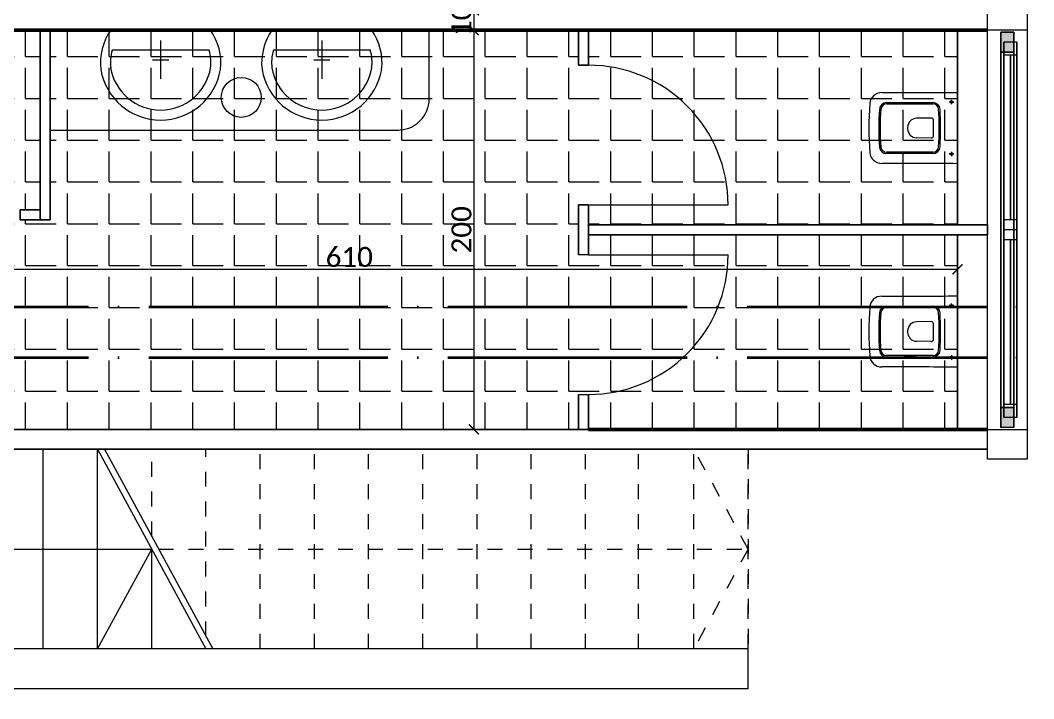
# Model space of a CAD drawing. Header units: centimetres. Extents: x -26724 to 60145, y -23645 to 6771.
# Drawn here: x 2344 to 2852, y 4435 to 4775 of the extents above; entities that cross this region are included whole.
import ezdxf

# ---------------------------------------------------------------- set-up
doc = ezdxf.new("R2010")
doc.units = ezdxf.units.CM
for name, pattern in [('ACAD_ISO04W100', [30, 24, -3, 0, -3]), ('AUSGEZOGEN', [0]), ('DALEKOVOD_VN', [5, 2.5, -2.5])]:
    doc.linetypes.add(name, pattern=pattern)
doc.layers.add('3.IZGLED 2', color=7, linetype='Continuous', lineweight=9, true_color=0x4a4a4a)
doc.layers.add('IZGLED 2', color=253, linetype='Continuous', lineweight=9, true_color=0x828282)
doc.layers.add('4.KOTE', color=88, linetype='Continuous', lineweight=15)
doc.styles.get("Standard").update_dxf_attribs({"font": 'calibri.ttf'})
doc.dimstyles.new('ja 1 50', dxfattribs={"dimtxt": 10, "dimasz": 5, "dimexe": 5, "dimexo": 5, "dimgap": 1, "dimtad": 1, "dimdec": 0, "dimtxsty": 'Standard', "dimblk": 'ARCHTICK', "dimcen": 2.5, "dimclrd": 256, "dimclrt": 7, "dimadec": 0, "dimazin": 0, "dimtfac": 1, "dimtdec": 0, "dimtix": 1, "dimtmove": 1, "dimatfit": 3, "dimldrblk": 'ARCHTICK', "dimfxl": 10, "dimfxlon": 1, "dimlwd": 0, "dimlwe": 9, "dimarcsym": 0})

# ---------------------------------------------------------------- blocks, each defined once
blk = doc.blocks.new('_ArchTick')
at = {"color": 0, "linetype": 'ByBlock', "const_width": 0.15}
blk.add_lwpolyline([(-0.5, -0.5), (0.5, 0.5)], dxfattribs=at)
blk = doc.blocks.new('*D2347')
at = {"layer": '4.KOTE', "lineweight": 0, "transparency": 16777216}
blk.add_line((2204.27, 4650.19), (2814.27, 4650.19), dxfattribs=at)
at = {"layer": '4.KOTE', "color": 0, "lineweight": 9, "transparency": 16777216}
for p, q in [((2204.27, 4645.5), (2204.27, 4645.19)), ((2814.27, 4645.67), (2814.27, 4645.19))]:
    blk.add_line(p, q, dxfattribs=at)
at = {"layer": 'Defpoints', "color": 0, "transparency": 16777216}
for p in [(2814.27, 4683.7, 1216.69), (2204.27, 4669.96, 1216.69), (2814.27, 4650.19)]:
    blk.add_point(p, dxfattribs=at)
at = {"layer": '4.KOTE', "lineweight": 0, "transparency": 16777216, "xscale": 5, "yscale": 5, "zscale": 5, "rotation": 180}
blk.add_blockref('_ArchTick', (2204.27, 4650.19), dxfattribs=at)
at = {"layer": '4.KOTE', "lineweight": 0, "transparency": 16777216, "xscale": 5, "yscale": 5, "zscale": 5}
blk.add_blockref('_ArchTick', (2814.27, 4650.19), dxfattribs=at)
at = {"layer": '4.KOTE', "color": 7, "transparency": 16777216, "insert": (2509.27, 4656.32), "char_height": 10, "attachment_point": 5}
blk.add_mtext('610', dxfattribs=at)
blk = doc.blocks.new('*D2348')
at = {"layer": '4.KOTE', "lineweight": 0, "transparency": 16777216}
blk.add_line((2571.68, 4769.96), (2571.68, 4569.96), dxfattribs=at)
at = {"layer": '4.KOTE', "color": 0, "lineweight": 9, "transparency": 16777216}
for p, q in [((2576.52, 4769.96), (2576.68, 4769.96)), ((2576.41, 4569.96), (2576.68, 4569.96))]:
    blk.add_line(p, q, dxfattribs=at)
at = {"layer": 'Defpoints', "color": 0, "transparency": 16777216}
for p in [(2563.48, 4769.96, 1216.69), (2554.54, 4569.96, 1216.69), (2571.68, 4569.96)]:
    blk.add_point(p, dxfattribs=at)
at = {"layer": '4.KOTE', "lineweight": 0, "transparency": 16777216, "xscale": 5, "yscale": 5, "zscale": 5}
for p, rotation in [((2571.68, 4769.96), 90), ((2571.68, 4569.96), 270)]:
    blk.add_blockref('_ArchTick', p, dxfattribs=dict(at, rotation=rotation))
at = {"layer": '4.KOTE', "color": 7, "transparency": 16777216, "insert": (2565.56, 4669.96), "char_height": 10, "attachment_point": 5, "rotation": 90}
blk.add_mtext('200', dxfattribs=at)
blk = doc.blocks.new('*D2353')
at = {"layer": '4.KOTE', "lineweight": 0, "transparency": 16777216}
for p, q in [((2571.68, 4779.96), (2571.68, 4784.96)), ((2571.68, 4779.96), (2571.68, 4769.96)), ((2571.68, 4769.96), (2571.68, 4764.96))]:
    blk.add_line(p, q, dxfattribs=at)
at = {"layer": '4.KOTE', "color": 0, "lineweight": 9, "transparency": 16777216}
for p, q in [((2566.98, 4779.96), (2566.68, 4779.96)), ((2566.99, 4769.96), (2566.68, 4769.96))]:
    blk.add_line(p, q, dxfattribs=at)
at = {"layer": 'Defpoints', "color": 0, "transparency": 16777216}
for p in [(2590.94, 4779.96, 1216.69), (2571.68, 4769.96), (2592.08, 4769.96, 1216.69)]:
    blk.add_point(p, dxfattribs=at)
at = {"layer": '4.KOTE', "lineweight": 0, "transparency": 16777216, "xscale": 5, "yscale": 5, "zscale": 5}
for p, rotation in [((2571.68, 4779.96), 270), ((2571.68, 4769.96), 90)]:
    blk.add_blockref('_ArchTick', p, dxfattribs=dict(at, rotation=rotation))
at = {"layer": '4.KOTE', "color": 7, "transparency": 16777216, "insert": (2565.56, 4774.96), "char_height": 10, "attachment_point": 5, "rotation": 90}
blk.add_mtext('10', dxfattribs=at)

msp = doc.modelspace()

# ---------------------------------------------------------------- hatches: boundary and pattern name
at = {"layer": '3.IZGLED 2'}
h = msp.add_hatch(dxfattribs=at)
h.set_pattern_fill('ANGLE', color=256, scale=3)
h.set_pattern_definition([(0, (0, 0), (0, 20.955), [15.24, -5.715]), (90, (0, 0), (-20.955, 1e-15), [15.24, -5.715])])
h.paths.add_polyline_path([(2814.27, 4769.96), (2629.27, 4769.96), (2629.27, 4752.46), (2624.27, 4752.46), (2624.27, 4769.96), (2359.27, 4769.96), (2359.27, 4674.96), (2344.27, 4674.96), (2344.27, 4679.95), (2354.27, 4679.96), (2354.27, 4769.96), (2204.27, 4769.96), (2204.27, 4679.96), (2274.22, 4679.96), (2274.22, 4674.96), (2204.27, 4674.96), (2204.27, 4669.96), (2194.27, 4669.96), (2194.27, 5339.96), (2009.27, 5339.96), (2009.27, 4309.96), (2274.27, 4309.96), (2274.27, 4559.96), (2194.27, 4559.96), (2194.27, 4579.96), (2204.27, 4579.96), (2204.27, 4569.96), (2624.27, 4569.96), (2624.27, 4587.46), (2629.27, 4587.46), (2629.27, 4569.96), (2814.27, 4569.96), (2814.27, 4667.46), (2629.27, 4667.46), (2629.26, 4657.46), (2624.27, 4657.46), (2624.27, 4682.46), (2629.27, 4682.46), (2629.27, 4672.46), (2814.27, 4672.46)])
at = {"layer": '3.IZGLED 2', "transparency": 33554687}
for points in [[(2836.02, 4758.96), (2836.02, 4768.96), (2842.52, 4768.96), (2842.52, 4758.96)], [(2836.02, 4570.96), (2836.02, 4580.96), (2842.52, 4580.96), (2842.52, 4570.96)]]:
    msp.add_hatch(color=256, dxfattribs=at).paths.add_polyline_path(points)

# ---------------------------------------------------------------- linework, layer by layer
for p, q in [((2204.27, 4769.96, 1216.69), (2829.27, 4769.96, 1216.69)), ((2829.27, 4769.96, 1216.69), (2204.27, 4769.96, 1216.69)), ((2829.27, 4769.96, 1216.69), (2204.27, 4769.96, 1216.69)), ((2204.27, 4769.96, 1216.69), (2829.27, 4769.96, 1216.69)), ((2354.27, 4769.96, 1216.69), (2354.27, 4674.96, 1216.69)), ((2354.27, 4674.96, 1216.69), (2354.27, 4769.96, 1216.69)), ((2354.27, 4674.96, 1216.69), (2354.27, 4769.96, 1216.69)), ((2354.27, 4769.96, 1216.69), (2354.27, 4674.96, 1216.69)), ((2359.27, 4674.96, 1216.69), (2359.27, 4769.96, 1216.69)), ((2359.27, 4769.96, 1216.69), (2359.27, 4674.96, 1216.69)), ((2359.27, 4769.96, 1216.69), (2359.27, 4674.96, 1216.69)), ((2359.27, 4674.96, 1216.69), (2359.27, 4769.96, 1216.69)), ((2829.27, 4569.96, 1216.69), (2829.27, 4769.96, 1216.69)), ((2829.27, 4569.96, 1216.69), (2829.27, 4769.96, 1216.69)), ((2829.27, 4769.96, 1216.69), (2829.27, 4769.96, 1216.69)), ((2829.27, 4569.96, 1216.69), (2829.27, 4769.96, 1216.69)), ((2829.27, 4769.96, 1216.69), (2829.27, 4769.96, 1216.69)), ((2829.27, 4569.96, 1216.69), (2829.27, 4769.96, 1216.69)), ((2829.27, 4769.96, 1216.69), (2829.27, 4769.96, 1216.69)), ((2829.27, 4769.96, 1216.69), (2829.27, 4769.96, 1216.69)), ((2836.02, 4768.96, 1216.69), (2836.02, 4758.96, 1216.69)), ((2842.52, 4768.96, 1216.69), (2836.02, 4768.96, 1216.69)), ((2842.52, 4768.96, 1216.69), (2836.02, 4768.96, 1216.69)), ((2836.02, 4768.96, 1216.69), (2836.02, 4768.96, 1216.69)), ((2842.52, 4768.96, 1216.69), (2836.02, 4768.96, 1216.69)), ((2842.52, 4768.96, 1216.69), (2836.02, 4768.96, 1216.69)), ((2836.02, 4758.96, 1216.69), (2836.02, 4768.96, 1216.69)), ((2836.02, 4758.96, 1216.69), (2836.02, 4768.96, 1216.69)), ((2836.02, 4768.96, 1216.69), (2836.02, 4768.96, 1216.69)), ((2836.02, 4768.96, 1216.69), (2836.02, 4758.96, 1216.69)), ((2836.02, 4768.96, 1216.69), (2842.52, 4768.96, 1216.69)), ((2836.02, 4758.96, 1216.69), (2836.02, 4768.96, 1216.69)), ((2842.52, 4758.96, 1216.69), (2842.52, 4768.96, 1216.69)), ((2842.52, 4768.96, 1216.69), (2842.52, 4768.96, 1216.69)), ((2842.52, 4768.96, 1216.69), (2842.52, 4758.96, 1216.69)), ((2842.52, 4758.96, 1216.69), (2842.52, 4768.96, 1216.69)), ((2842.52, 4768.96, 1216.69), (2842.52, 4768.96, 1216.69)), ((2842.52, 4768.96, 1216.69), (2842.52, 4758.96, 1216.69)), ((2842.52, 4768.96, 1216.69), (2842.52, 4758.96, 1216.69)), ((2849.27, 4769.96, 1216.69), (2849.27, 4569.96, 1216.69)), ((2849.27, 4769.96, 1216.69), (2849.27, 4569.96, 1216.69)), ((2849.27, 4769.96, 1216.69), (2849.27, 4769.96, 1216.69)), ((2837.52, 4763.96, 1216.69), (2837.52, 4757.46, 1216.69)), ((2844.02, 4763.96, 1216.69), (2837.52, 4763.96, 1216.69)), ((2844.02, 4763.96, 1216.69), (2837.52, 4763.96, 1216.69)), ((2837.52, 4763.96, 1216.69), (2837.52, 4763.96, 1216.69)), ((2844.02, 4763.96, 1216.69), (2837.52, 4763.96, 1216.69)), ((2844.02, 4763.96, 1216.69), (2837.52, 4763.96, 1216.69)), ((2837.52, 4757.46, 1216.69), (2837.52, 4763.96, 1216.69)), ((2837.52, 4757.46, 1216.69), (2837.52, 4763.96, 1216.69)), ((2837.52, 4763.96, 1216.69), (2837.52, 4763.96, 1216.69)), ((2837.52, 4763.96, 1216.69), (2837.52, 4757.46, 1216.69)), ((2842.52, 4763.96, 1216.69), (2842.52, 4670.01, 1216.69)), ((2844.02, 4757.46, 1216.69), (2844.02, 4763.96, 1216.69)), ((2844.02, 4763.96, 1216.69), (2844.02, 4763.96, 1216.69)), ((2844.02, 4763.96, 1216.69), (2844.02, 4757.46, 1216.69)), ((2844.02, 4757.46, 1216.69), (2844.02, 4763.96, 1216.69)), ((2844.02, 4763.96, 1216.69), (2844.02, 4763.96, 1216.69)), ((2844.02, 4763.96, 1216.69), (2844.02, 4757.46, 1216.69)), ((2836.02, 4758.96, 1216.69), (2836.02, 4580.96, 1216.69)), ((2842.52, 4758.96, 1216.69), (2836.02, 4758.96, 1216.69)), ((2842.52, 4758.96, 1216.69), (2836.02, 4758.96, 1216.69)), ((2836.02, 4758.96, 1216.69), (2836.02, 4758.96, 1216.69)), ((2842.52, 4758.96, 1216.69), (2836.02, 4758.96, 1216.69)), ((2842.52, 4758.96, 1216.69), (2836.02, 4758.96, 1216.69)), ((2836.02, 4580.96, 1216.69), (2836.02, 4758.96, 1216.69)), ((2836.02, 4580.96, 1216.69), (2836.02, 4758.96, 1216.69)), ((2836.02, 4758.96, 1216.69), (2836.02, 4758.96, 1216.69)), ((2836.02, 4758.96, 1216.69), (2836.02, 4580.96, 1216.69)), ((2836.02, 4758.96, 1216.69), (2836.02, 4580.96, 1216.69)), ((2842.52, 4758.96, 1216.69), (2836.02, 4758.96, 1216.69)), ((2842.52, 4758.96, 1216.69), (2836.02, 4758.96, 1216.69)), ((2836.02, 4758.96, 1216.69), (2836.02, 4758.96, 1216.69)), ((2842.52, 4758.96, 1216.69), (2836.02, 4758.96, 1216.69)), ((2842.52, 4758.96, 1216.69), (2836.02, 4758.96, 1216.69)), ((2836.02, 4580.96, 1216.69), (2836.02, 4758.96, 1216.69)), ((2836.02, 4580.96, 1216.69), (2836.02, 4758.96, 1216.69)), ((2836.02, 4758.96, 1216.69), (2836.02, 4758.96, 1216.69)), ((2836.02, 4758.96, 1216.69), (2836.02, 4580.96, 1216.69)), ((2842.52, 4758.96, 1216.69), (2836.02, 4758.96, 1216.69)), ((2842.52, 4758.96, 1216.69), (2836.02, 4758.96, 1216.69)), ((2842.52, 4758.96, 1216.69), (2836.02, 4758.96, 1216.69)), ((2836.02, 4758.96, 1216.69), (2836.02, 4758.96, 1216.69)), ((2842.52, 4758.96, 1216.69), (2836.02, 4758.96, 1216.69)), ((2836.02, 4758.96, 1216.69), (2836.02, 4758.96, 1216.69)), ((2836.02, 4758.96, 1216.69), (2842.52, 4758.96, 1216.69)), ((2836.02, 4580.96, 1216.69), (2836.02, 4758.96, 1216.69)), ((2836.02, 4758.96, 1216.69), (2836.02, 4758.96, 1216.69)), ((2842.52, 4758.96, 1216.69), (2836.02, 4758.96, 1216.69)), ((2837.52, 4757.46, 1216.69), (2837.52, 4675.01, 1216.69)), ((2844.02, 4757.46, 1216.69), (2837.52, 4757.46, 1216.69)), ((2844.02, 4757.46, 1216.69), (2837.52, 4757.46, 1216.69)), ((2837.52, 4757.46, 1216.69), (2837.52, 4757.46, 1216.69)), ((2844.02, 4757.46, 1216.69), (2837.52, 4757.46, 1216.69)), ((2844.02, 4757.46, 1216.69), (2837.52, 4757.46, 1216.69)), ((2837.52, 4675.01, 1216.69), (2837.52, 4757.46, 1216.69)), ((2837.52, 4675.01, 1216.69), (2837.52, 4757.46, 1216.69)), ((2837.52, 4757.46, 1216.69), (2837.52, 4757.46, 1216.69)), ((2837.52, 4757.46, 1216.69), (2837.52, 4675.01, 1216.69)), ((2837.52, 4757.46, 1216.69), (2837.52, 4675.01, 1216.69)), ((2844.02, 4757.46, 1216.69), (2837.52, 4757.46, 1216.69)), ((2844.02, 4757.46, 1216.69), (2837.52, 4757.46, 1216.69)), ((2837.52, 4757.46, 1216.69), (2837.52, 4757.46, 1216.69)), ((2844.02, 4757.46, 1216.69), (2837.52, 4757.46, 1216.69)), ((2844.02, 4757.46, 1216.69), (2837.52, 4757.46, 1216.69)), ((2837.52, 4675.01, 1216.69), (2837.52, 4757.46, 1216.69)), ((2837.52, 4675.01, 1216.69), (2837.52, 4757.46, 1216.69)), ((2837.52, 4757.46, 1216.69), (2837.52, 4757.46, 1216.69)), ((2837.52, 4757.46, 1216.69), (2837.52, 4675.01, 1216.69)), ((2844.02, 4757.46, 1216.69), (2837.52, 4757.46, 1216.69)), ((2844.02, 4757.46, 1216.69), (2837.52, 4757.46, 1216.69)), ((2844.02, 4757.46, 1216.69), (2837.52, 4757.46, 1216.69)), ((2837.52, 4757.46, 1216.69), (2837.52, 4757.46, 1216.69)), ((2844.02, 4757.46, 1216.69), (2837.52, 4757.46, 1216.69)), ((2837.52, 4757.46, 1216.69), (2837.52, 4757.46, 1216.69)), ((2840.77, 4757.46, 1216.69), (2840.77, 4675.01, 1216.69)), ((2840.77, 4757.46, 1216.69), (2840.77, 4675.01, 1216.69)), ((2842.52, 4580.96, 1216.69), (2842.52, 4758.96, 1216.69)), ((2842.52, 4758.96, 1216.69), (2842.52, 4758.96, 1216.69)), ((2842.52, 4758.96, 1216.69), (2842.52, 4580.96, 1216.69)), ((2842.52, 4580.96, 1216.69), (2842.52, 4758.96, 1216.69)), ((2842.52, 4758.96, 1216.69), (2842.52, 4758.96, 1216.69)), ((2842.52, 4758.96, 1216.69), (2842.52, 4580.96, 1216.69)), ((2842.52, 4580.96, 1216.69), (2842.52, 4758.96, 1216.69)), ((2842.52, 4758.96, 1216.69), (2842.52, 4758.96, 1216.69)), ((2842.52, 4758.96, 1216.69), (2842.52, 4580.96, 1216.69)), ((2842.52, 4580.96, 1216.69), (2842.52, 4758.96, 1216.69)), ((2842.52, 4758.96, 1216.69), (2842.52, 4758.96, 1216.69)), ((2842.52, 4758.96, 1216.69), (2842.52, 4580.96, 1216.69)), ((2842.52, 4758.96, 1216.69), (2842.52, 4758.96, 1216.69)), ((2842.52, 4758.96, 1216.69), (2842.52, 4758.96, 1216.69)), ((2842.52, 4758.96, 1216.69), (2842.52, 4580.96, 1216.69)), ((2844.02, 4675.01, 1216.69), (2844.02, 4757.46, 1216.69)), ((2844.02, 4757.46, 1216.69), (2844.02, 4757.46, 1216.69)), ((2844.02, 4757.46, 1216.69), (2844.02, 4675.01, 1216.69)), ((2844.02, 4675.01, 1216.69), (2844.02, 4757.46, 1216.69)), ((2844.02, 4757.46, 1216.69), (2844.02, 4757.46, 1216.69)), ((2844.02, 4757.46, 1216.69), (2844.02, 4675.01, 1216.69)), ((2844.02, 4675.01, 1216.69), (2844.02, 4757.46, 1216.69)), ((2844.02, 4757.46, 1216.69), (2844.02, 4757.46, 1216.69)), ((2844.02, 4757.46, 1216.69), (2844.02, 4675.01, 1216.69)), ((2844.02, 4675.01, 1216.69), (2844.02, 4757.46, 1216.69)), ((2844.02, 4757.46, 1216.69), (2844.02, 4757.46, 1216.69)), ((2844.02, 4757.46, 1216.69), (2844.02, 4675.01, 1216.69)), ((2844.02, 4757.46, 1216.69), (2844.02, 4757.46, 1216.69)), ((2844.02, 4757.46, 1216.69), (2844.02, 4757.46, 1216.69)), ((2814.27, 4703.09, 1216.69), (2814.27, 4738.84, 1216.69)), ((2812.37, 4733.96, 1216.69), (2810.17, 4733.96, 1216.69)), ((2811.27, 4732.86, 1216.69), (2811.27, 4735.06, 1216.69)), ((2801.23, 4725.96, 1216.69), (2793.69, 4725.83, 1216.69)), ((2789.27, 4721.33, 1216.69), (2789.27, 4720.59, 1216.69)), ((2801.23, 4715.96, 1216.69), (2793.69, 4716.1, 1216.69)), ((2812.37, 4707.96, 1216.69), (2810.17, 4707.96, 1216.69)), ((2811.27, 4709.06, 1216.69), (2811.27, 4706.86, 1216.69)), ((2344.27, 4679.96, 1216.69), (2344.27, 4674.96, 1216.69)), ((2354.27, 4679.96, 1216.69), (2344.27, 4679.96, 1216.69)), ((2344.27, 4679.96, 1216.69), (2344.27, 4674.96, 1216.69)), ((2344.27, 4674.96, 1216.69), (2344.27, 4679.96, 1216.69)), ((2344.27, 4679.96, 1216.69), (2354.27, 4679.96, 1216.69)), ((2344.27, 4674.96, 1216.69), (2344.27, 4679.96, 1216.69)), ((2354.27, 4679.96, 1216.69), (2344.27, 4679.96, 1216.69)), ((2344.27, 4679.96, 1216.69), (2354.27, 4679.96, 1216.69)), ((2354.27, 4674.96, 1216.69), (2354.27, 4679.96, 1216.69)), ((2354.27, 4679.96, 1216.69), (2354.27, 4674.96, 1216.69)), ((2354.27, 4679.96, 1216.69), (2354.27, 4679.96, 1216.69)), ((2354.27, 4674.96, 1216.69), (2354.27, 4679.96, 1216.69)), ((2354.27, 4679.96, 1216.69), (2354.27, 4679.96, 1216.69)), ((2354.27, 4679.96, 1216.69), (2354.27, 4674.96, 1216.69)), ((2344.27, 4674.96, 1216.69), (2354.27, 4674.96, 1216.69)), ((2354.27, 4674.96, 1216.69), (2344.27, 4674.96, 1216.69)), ((2344.27, 4674.96, 1216.69), (2354.27, 4674.96, 1216.69)), ((2354.27, 4674.96, 1216.69), (2344.27, 4674.96, 1216.69)), ((2354.27, 4674.96, 1216.69), (2354.27, 4674.96, 1216.69)), ((2354.27, 4674.96, 1216.69), (2354.27, 4674.96, 1216.69)), ((2354.27, 4674.96, 1216.69), (2359.27, 4674.96, 1216.69)), ((2359.27, 4674.96, 1216.69), (2354.27, 4674.96, 1216.69)), ((2354.27, 4674.96, 1216.69), (2354.27, 4674.96, 1216.69)), ((2359.27, 4674.96, 1216.69), (2354.27, 4674.96, 1216.69)), ((2354.27, 4674.96, 1216.69), (2354.27, 4674.96, 1216.69)), ((2354.27, 4674.96, 1216.69), (2359.27, 4674.96, 1216.69)), ((2359.27, 4674.96, 1216.69), (2359.27, 4674.96, 1216.69)), ((2359.27, 4674.96, 1216.69), (2359.27, 4674.96, 1216.69)), ((2829.27, 4667.46, 1216.69), (2829.27, 4672.46, 1216.69)), ((2829.27, 4672.46, 1216.69), (2829.27, 4667.46, 1216.69)), ((2829.27, 4672.46, 1216.69), (2829.27, 4672.46, 1216.69)), ((2829.27, 4672.46, 1216.69), (2829.27, 4667.46, 1216.69)), ((2829.27, 4667.46, 1216.69), (2829.27, 4672.46, 1216.69)), ((2829.27, 4672.46, 1216.69), (2829.27, 4672.46, 1216.69)), ((2844.02, 4675.01, 1216.69), (2837.52, 4675.01, 1216.69)), ((2844.02, 4675.01, 1216.69), (2837.52, 4675.01, 1216.69)), ((2844.02, 4675.01, 1216.69), (2837.52, 4675.01, 1216.69)), ((2837.52, 4675.01, 1216.69), (2837.52, 4675.01, 1216.69)), ((2844.02, 4675.01, 1216.69), (2837.52, 4675.01, 1216.69)), ((2837.52, 4675.01, 1216.69), (2837.52, 4675.01, 1216.69)), ((2844.02, 4675.01, 1216.69), (2837.52, 4675.01, 1216.69)), ((2844.02, 4675.01, 1216.69), (2837.52, 4675.01, 1216.69)), ((2844.02, 4675.01, 1216.69), (2837.52, 4675.01, 1216.69)), ((2837.52, 4675.01, 1216.69), (2837.52, 4675.01, 1216.69)), ((2844.02, 4675.01, 1216.69), (2837.52, 4675.01, 1216.69)), ((2837.52, 4675.01, 1216.69), (2837.52, 4675.01, 1216.69)), ((2837.52, 4675.01, 1216.69), (2837.52, 4670.01, 1216.69)), ((2844.02, 4675.01, 1216.69), (2837.52, 4675.01, 1216.69)), ((2844.02, 4675.01, 1216.69), (2837.52, 4675.01, 1216.69)), ((2837.52, 4675.01, 1216.69), (2837.52, 4675.01, 1216.69)), ((2844.02, 4675.01, 1216.69), (2837.52, 4675.01, 1216.69)), ((2844.02, 4675.01, 1216.69), (2837.52, 4675.01, 1216.69)), ((2837.52, 4670.01, 1216.69), (2837.52, 4675.01, 1216.69)), ((2837.52, 4670.01, 1216.69), (2837.52, 4675.01, 1216.69)), ((2837.52, 4675.01, 1216.69), (2837.52, 4675.01, 1216.69)), ((2837.52, 4675.01, 1216.69), (2837.52, 4670.01, 1216.69)), ((2844.02, 4675.01, 1216.69), (2844.02, 4675.01, 1216.69)), ((2844.02, 4675.01, 1216.69), (2844.02, 4675.01, 1216.69)), ((2844.02, 4675.01, 1216.69), (2844.02, 4675.01, 1216.69)), ((2844.02, 4675.01, 1216.69), (2844.02, 4675.01, 1216.69)), ((2844.02, 4670.01, 1216.69), (2844.02, 4675.01, 1216.69)), ((2844.02, 4675.01, 1216.69), (2844.02, 4675.01, 1216.69)), ((2844.02, 4675.01, 1216.69), (2844.02, 4670.01, 1216.69)), ((2844.02, 4670.01, 1216.69), (2844.02, 4675.01, 1216.69)), ((2844.02, 4675.01, 1216.69), (2844.02, 4675.01, 1216.69)), ((2844.02, 4675.01, 1216.69), (2844.02, 4670.01, 1216.69)), ((2829.27, 4667.46, 1216.69), (2829.27, 4667.46, 1216.69)), ((2829.27, 4667.46, 1216.69), (2829.27, 4667.46, 1216.69)), ((2844.02, 4670.01, 1216.69), (2837.52, 4670.01, 1216.69)), ((2844.02, 4670.01, 1216.69), (2837.52, 4670.01, 1216.69)), ((2844.02, 4670.01, 1216.69), (2837.52, 4670.01, 1216.69)), ((2837.52, 4670.01, 1216.69), (2837.52, 4670.01, 1216.69)), ((2844.02, 4670.01, 1216.69), (2837.52, 4670.01, 1216.69)), ((2837.52, 4670.01, 1216.69), (2837.52, 4670.01, 1216.69)), ((2837.52, 4669.91, 1216.69), (2837.52, 4664.91, 1216.69)), ((2844.02, 4669.91, 1216.69), (2837.52, 4669.91, 1216.69)), ((2844.02, 4669.91, 1216.69), (2837.52, 4669.91, 1216.69)), ((2837.52, 4669.91, 1216.69), (2837.52, 4669.91, 1216.69)), ((2844.02, 4669.91, 1216.69), (2837.52, 4669.91, 1216.69)), ((2844.02, 4669.91, 1216.69), (2837.52, 4669.91, 1216.69)), ((2837.52, 4664.91, 1216.69), (2837.52, 4669.91, 1216.69)), ((2837.52, 4664.91, 1216.69), (2837.52, 4669.91, 1216.69)), ((2837.52, 4669.91, 1216.69), (2837.52, 4669.91, 1216.69)), ((2837.52, 4669.91, 1216.69), (2837.52, 4664.91, 1216.69)), ((2842.52, 4575.96, 1216.69), (2842.52, 4669.91, 1216.69)), ((2844.02, 4670.01, 1216.69), (2844.02, 4670.01, 1216.69)), ((2844.02, 4670.01, 1216.69), (2844.02, 4670.01, 1216.69)), ((2844.02, 4664.91, 1216.69), (2844.02, 4669.91, 1216.69)), ((2844.02, 4669.91, 1216.69), (2844.02, 4669.91, 1216.69)), ((2844.02, 4669.91, 1216.69), (2844.02, 4664.91, 1216.69)), ((2844.02, 4664.91, 1216.69), (2844.02, 4669.91, 1216.69)), ((2844.02, 4669.91, 1216.69), (2844.02, 4669.91, 1216.69)), ((2844.02, 4669.91, 1216.69), (2844.02, 4664.91, 1216.69)), ((2837.52, 4664.91, 1216.69), (2837.52, 4582.46, 1216.69)), ((2844.02, 4664.91, 1216.69), (2837.52, 4664.91, 1216.69)), ((2844.02, 4664.91, 1216.69), (2837.52, 4664.91, 1216.69)), ((2837.52, 4664.91, 1216.69), (2837.52, 4664.91, 1216.69)), ((2844.02, 4664.91, 1216.69), (2837.52, 4664.91, 1216.69)), ((2844.02, 4664.91, 1216.69), (2837.52, 4664.91, 1216.69)), ((2837.52, 4582.46, 1216.69), (2837.52, 4664.91, 1216.69)), ((2837.52, 4582.46, 1216.69), (2837.52, 4664.91, 1216.69)), ((2837.52, 4664.91, 1216.69), (2837.52, 4664.91, 1216.69)), ((2837.52, 4664.91, 1216.69), (2837.52, 4582.46, 1216.69)), ((2837.52, 4664.91, 1216.69), (2837.52, 4582.46, 1216.69)), ((2844.02, 4664.91, 1216.69), (2837.52, 4664.91, 1216.69)), ((2844.02, 4664.91, 1216.69), (2837.52, 4664.91, 1216.69)), ((2837.52, 4664.91, 1216.69), (2837.52, 4664.91, 1216.69)), ((2844.02, 4664.91, 1216.69), (2837.52, 4664.91, 1216.69)), ((2844.02, 4664.91, 1216.69), (2837.52, 4664.91, 1216.69)), ((2837.52, 4582.46, 1216.69), (2837.52, 4664.91, 1216.69)), ((2837.52, 4582.46, 1216.69), (2837.52, 4664.91, 1216.69)), ((2837.52, 4664.91, 1216.69), (2837.52, 4664.91, 1216.69)), ((2837.52, 4664.91, 1216.69), (2837.52, 4582.46, 1216.69)), ((2844.02, 4664.91, 1216.69), (2837.52, 4664.91, 1216.69)), ((2844.02, 4664.91, 1216.69), (2837.52, 4664.91, 1216.69)), ((2844.02, 4664.91, 1216.69), (2837.52, 4664.91, 1216.69)), ((2837.52, 4664.91, 1216.69), (2837.52, 4664.91, 1216.69)), ((2844.02, 4664.91, 1216.69), (2837.52, 4664.91, 1216.69)), ((2837.52, 4664.91, 1216.69), (2837.52, 4664.91, 1216.69)), ((2840.77, 4582.46, 1216.69), (2840.77, 4664.91, 1216.69)), ((2840.77, 4582.46, 1216.69), (2840.77, 4664.91, 1216.69)), ((2844.02, 4582.46, 1216.69), (2844.02, 4664.91, 1216.69)), ((2844.02, 4664.91, 1216.69), (2844.02, 4664.91, 1216.69)), ((2844.02, 4664.91, 1216.69), (2844.02, 4582.46, 1216.69)), ((2844.02, 4582.46, 1216.69), (2844.02, 4664.91, 1216.69)), ((2844.02, 4664.91, 1216.69), (2844.02, 4664.91, 1216.69)), ((2844.02, 4664.91, 1216.69), (2844.02, 4582.46, 1216.69)), ((2844.02, 4582.46, 1216.69), (2844.02, 4664.91, 1216.69)), ((2844.02, 4664.91, 1216.69), (2844.02, 4664.91, 1216.69)), ((2844.02, 4664.91, 1216.69), (2844.02, 4582.46, 1216.69)), ((2844.02, 4582.46, 1216.69), (2844.02, 4664.91, 1216.69)), ((2844.02, 4664.91, 1216.69), (2844.02, 4664.91, 1216.69)), ((2844.02, 4664.91, 1216.69), (2844.02, 4582.46, 1216.69)), ((2844.02, 4664.91, 1216.69), (2844.02, 4664.91, 1216.69)), ((2844.02, 4664.91, 1216.69), (2844.02, 4664.91, 1216.69)), ((2814.27, 4601.09, 1216.69), (2814.27, 4636.84, 1216.69)), ((2812.37, 4631.96, 1216.69), (2810.17, 4631.96, 1216.69)), ((2811.27, 4630.86, 1216.69), (2811.27, 4633.06, 1216.69)), ((2801.23, 4623.96, 1216.69), (2793.69, 4623.83, 1216.69)), ((2789.27, 4619.33, 1216.69), (2789.27, 4618.59, 1216.69)), ((2801.23, 4613.96, 1216.69), (2793.69, 4614.1, 1216.69)), ((2812.37, 4605.96, 1216.69), (2810.17, 4605.96, 1216.69)), ((2811.27, 4607.06, 1216.69), (2811.27, 4604.86, 1216.69)), ((2842.52, 4580.96, 1216.69), (2836.02, 4580.96, 1216.69)), ((2842.52, 4580.96, 1216.69), (2836.02, 4580.96, 1216.69)), ((2842.52, 4580.96, 1216.69), (2836.02, 4580.96, 1216.69)), ((2836.02, 4580.96, 1216.69), (2836.02, 4580.96, 1216.69)), ((2842.52, 4580.96, 1216.69), (2836.02, 4580.96, 1216.69)), ((2836.02, 4580.96, 1216.69), (2836.02, 4580.96, 1216.69)), ((2842.52, 4580.96, 1216.69), (2836.02, 4580.96, 1216.69)), ((2842.52, 4580.96, 1216.69), (2836.02, 4580.96, 1216.69)), ((2842.52, 4580.96, 1216.69), (2836.02, 4580.96, 1216.69)), ((2836.02, 4580.96, 1216.69), (2836.02, 4580.96, 1216.69)), ((2842.52, 4580.96, 1216.69), (2836.02, 4580.96, 1216.69)), ((2836.02, 4580.96, 1216.69), (2836.02, 4580.96, 1216.69)), ((2836.02, 4580.96, 1216.69), (2836.02, 4570.96, 1216.69)), ((2842.52, 4580.96, 1216.69), (2836.02, 4580.96, 1216.69)), ((2842.52, 4580.96, 1216.69), (2836.02, 4580.96, 1216.69)), ((2836.02, 4580.96, 1216.69), (2836.02, 4580.96, 1216.69)), ((2842.52, 4580.96, 1216.69), (2836.02, 4580.96, 1216.69)), ((2842.52, 4580.96, 1216.69), (2836.02, 4580.96, 1216.69)), ((2836.02, 4570.96, 1216.69), (2836.02, 4580.96, 1216.69)), ((2836.02, 4570.96, 1216.69), (2836.02, 4580.96, 1216.69)), ((2836.02, 4580.96, 1216.69), (2836.02, 4580.96, 1216.69)), ((2836.02, 4580.96, 1216.69), (2836.02, 4570.96, 1216.69)), ((2836.02, 4580.96, 1216.69), (2836.02, 4580.96, 1216.69)), ((2842.52, 4580.96, 1216.69), (2836.02, 4580.96, 1216.69)), ((2836.02, 4580.96, 1216.69), (2842.52, 4580.96, 1216.69)), ((2836.02, 4570.96, 1216.69), (2836.02, 4580.96, 1216.69)), ((2844.02, 4582.46, 1216.69), (2837.52, 4582.46, 1216.69)), ((2844.02, 4582.46, 1216.69), (2837.52, 4582.46, 1216.69)), ((2844.02, 4582.46, 1216.69), (2837.52, 4582.46, 1216.69)), ((2837.52, 4582.46, 1216.69), (2837.52, 4582.46, 1216.69)), ((2844.02, 4582.46, 1216.69), (2837.52, 4582.46, 1216.69)), ((2837.52, 4582.46, 1216.69), (2837.52, 4582.46, 1216.69)), ((2844.02, 4582.46, 1216.69), (2837.52, 4582.46, 1216.69)), ((2844.02, 4582.46, 1216.69), (2837.52, 4582.46, 1216.69)), ((2844.02, 4582.46, 1216.69), (2837.52, 4582.46, 1216.69)), ((2837.52, 4582.46, 1216.69), (2837.52, 4582.46, 1216.69)), ((2844.02, 4582.46, 1216.69), (2837.52, 4582.46, 1216.69)), ((2837.52, 4582.46, 1216.69), (2837.52, 4582.46, 1216.69)), ((2837.52, 4582.46, 1216.69), (2837.52, 4575.96, 1216.69)), ((2844.02, 4582.46, 1216.69), (2837.52, 4582.46, 1216.69)), ((2844.02, 4582.46, 1216.69), (2837.52, 4582.46, 1216.69)), ((2837.52, 4582.46, 1216.69), (2837.52, 4582.46, 1216.69)), ((2844.02, 4582.46, 1216.69), (2837.52, 4582.46, 1216.69)), ((2844.02, 4582.46, 1216.69), (2837.52, 4582.46, 1216.69)), ((2837.52, 4575.96, 1216.69), (2837.52, 4582.46, 1216.69)), ((2837.52, 4575.96, 1216.69), (2837.52, 4582.46, 1216.69)), ((2837.52, 4582.46, 1216.69), (2837.52, 4582.46, 1216.69)), ((2837.52, 4582.46, 1216.69), (2837.52, 4575.96, 1216.69)), ((2842.52, 4580.96, 1216.69), (2842.52, 4580.96, 1216.69)), ((2842.52, 4580.96, 1216.69), (2842.52, 4580.96, 1216.69)), ((2842.52, 4580.96, 1216.69), (2842.52, 4580.96, 1216.69)), ((2842.52, 4580.96, 1216.69), (2842.52, 4580.96, 1216.69)), ((2842.52, 4570.96, 1216.69), (2842.52, 4580.96, 1216.69)), ((2842.52, 4580.96, 1216.69), (2842.52, 4580.96, 1216.69)), ((2842.52, 4580.96, 1216.69), (2842.52, 4570.96, 1216.69)), ((2842.52, 4570.96, 1216.69), (2842.52, 4580.96, 1216.69)), ((2842.52, 4580.96, 1216.69), (2842.52, 4580.96, 1216.69)), ((2842.52, 4580.96, 1216.69), (2842.52, 4570.96, 1216.69)), ((2842.52, 4580.96, 1216.69), (2842.52, 4570.96, 1216.69)), ((2844.02, 4582.46, 1216.69), (2844.02, 4582.46, 1216.69)), ((2844.02, 4582.46, 1216.69), (2844.02, 4582.46, 1216.69)), ((2844.02, 4582.46, 1216.69), (2844.02, 4582.46, 1216.69)), ((2844.02, 4582.46, 1216.69), (2844.02, 4582.46, 1216.69)), ((2844.02, 4575.96, 1216.69), (2844.02, 4582.46, 1216.69)), ((2844.02, 4582.46, 1216.69), (2844.02, 4582.46, 1216.69)), ((2844.02, 4582.46, 1216.69), (2844.02, 4575.96, 1216.69)), ((2844.02, 4575.96, 1216.69), (2844.02, 4582.46, 1216.69)), ((2844.02, 4582.46, 1216.69), (2844.02, 4582.46, 1216.69)), ((2844.02, 4582.46, 1216.69), (2844.02, 4575.96, 1216.69)), ((2844.02, 4575.96, 1216.69), (2837.52, 4575.96, 1216.69)), ((2844.02, 4575.96, 1216.69), (2837.52, 4575.96, 1216.69)), ((2844.02, 4575.96, 1216.69), (2837.52, 4575.96, 1216.69)), ((2837.52, 4575.96, 1216.69), (2837.52, 4575.96, 1216.69)), ((2844.02, 4575.96, 1216.69), (2837.52, 4575.96, 1216.69)), ((2837.52, 4575.96, 1216.69), (2837.52, 4575.96, 1216.69)), ((2844.02, 4575.96, 1216.69), (2844.02, 4575.96, 1216.69)), ((2844.02, 4575.96, 1216.69), (2844.02, 4575.96, 1216.69)), ((2829.27, 4569.96, 1216.69), (2204.27, 4569.96, 1216.69)), ((2204.27, 4569.96, 1216.69), (2829.27, 4569.96, 1216.69)), ((2204.27, 4569.96, 1216.69), (2829.27, 4569.96, 1216.69)), ((2829.27, 4569.96, 1216.69), (2204.27, 4569.96, 1216.69)), ((2842.52, 4570.96, 1216.69), (2836.02, 4570.96, 1216.69)), ((2842.52, 4570.96, 1216.69), (2836.02, 4570.96, 1216.69)), ((2842.52, 4570.96, 1216.69), (2836.02, 4570.96, 1216.69)), ((2836.02, 4570.96, 1216.69), (2836.02, 4570.96, 1216.69)), ((2842.52, 4570.96, 1216.69), (2836.02, 4570.96, 1216.69)), ((2836.02, 4570.96, 1216.69), (2836.02, 4570.96, 1216.69)), ((2836.02, 4570.96, 1216.69), (2836.02, 4570.96, 1216.69)), ((2842.52, 4570.96, 1216.69), (2836.02, 4570.96, 1216.69)), ((2842.52, 4570.96, 1216.69), (2842.52, 4570.96, 1216.69)), ((2842.52, 4570.96, 1216.69), (2842.52, 4570.96, 1216.69)), ((2204.27, 4559.96, 1216.69), (2829.27, 4559.96, 1216.69)), ((2829.27, 4559.96, 1216.69), (2204.27, 4559.96, 1216.69)), ((2829.27, 4559.96, 1216.69), (2204.27, 4559.96, 1216.69)), ((2204.27, 4559.96, 1216.69), (2829.27, 4559.96, 1216.69))]:
    msp.add_line(p, q, dxfattribs=at)
at = {"layer": '3.IZGLED 2', "linetype": 'AUSGEZOGEN', "transparency": 33554687}
for p, q in [((2624.27, 4769.96, 1216.69), (2624.27, 4752.46, 1216.69)), ((2629.27, 4769.96, 1216.69), (2624.27, 4769.96, 1216.69)), ((2624.27, 4769.96, 1216.69), (2629.27, 4769.96, 1216.69)), ((2624.27, 4752.46, 1216.69), (2624.27, 4769.96, 1216.69)), ((2624.27, 4769.96, 1216.69), (2624.27, 4769.96, 1216.69)), ((2624.27, 4769.96, 1216.69), (2624.27, 4752.46, 1216.69)), ((2624.27, 4752.46, 1216.69), (2624.27, 4769.96, 1216.69)), ((2629.27, 4769.96, 1216.69), (2624.27, 4769.96, 1216.69)), ((2624.27, 4769.96, 1216.69), (2624.27, 4769.96, 1216.69)), ((2624.27, 4769.96, 1216.69), (2629.27, 4769.96, 1216.69)), ((2629.27, 4752.46, 1216.69), (2629.27, 4769.96, 1216.69)), ((2629.27, 4769.96, 1216.69), (2629.27, 4752.46, 1216.69)), ((2629.27, 4752.46, 1216.69), (2629.27, 4769.96, 1216.69)), ((2629.27, 4769.96, 1216.69), (2629.27, 4769.96, 1216.69)), ((2629.27, 4769.96, 1216.69), (2629.27, 4752.46, 1216.69)), ((2629.27, 4769.96, 1216.69), (2629.27, 4769.96, 1216.69)), ((2624.27, 4682.46, 1216.69), (2624.27, 4657.46, 1216.69)), ((2624.27, 4657.46, 1216.69), (2624.27, 4682.46, 1216.69)), ((2624.27, 4657.46, 1216.69), (2624.27, 4682.46, 1216.69)), ((2624.27, 4682.46, 1216.69), (2624.27, 4657.46, 1216.69)), ((2629.26, 4682.46, 1216.69), (2699.26, 4682.46, 1216.69)), ((2629.27, 4657.46, 1216.69), (2629.27, 4682.46, 1216.69)), ((2629.27, 4682.46, 1216.69), (2629.27, 4657.46, 1216.69)), ((2629.27, 4682.46, 1216.69), (2629.27, 4657.46, 1216.69)), ((2629.27, 4657.46, 1216.69), (2629.27, 4682.46, 1216.69)), ((2629.27, 4672.46, 1216.69), (2629.27, 4667.46, 1216.69)), ((2829.27, 4672.46, 1216.69), (2629.27, 4672.46, 1216.69)), ((2629.27, 4672.46, 1216.69), (2829.27, 4672.46, 1216.69)), ((2629.27, 4667.46, 1216.69), (2629.27, 4672.46, 1216.69)), ((2629.27, 4672.46, 1216.69), (2629.27, 4672.46, 1216.69)), ((2629.27, 4672.46, 1216.69), (2829.27, 4672.46, 1216.69)), ((2829.27, 4672.46, 1216.69), (2629.27, 4672.46, 1216.69)), ((2629.27, 4667.46, 1216.69), (2629.27, 4672.46, 1216.69)), ((2629.27, 4672.46, 1216.69), (2629.27, 4672.46, 1216.69)), ((2629.27, 4672.46, 1216.69), (2629.27, 4667.46, 1216.69)), ((2629.27, 4667.46, 1216.69), (2829.27, 4667.46, 1216.69)), ((2829.27, 4667.46, 1216.69), (2629.27, 4667.46, 1216.69)), ((2629.27, 4667.46, 1216.69), (2629.27, 4667.46, 1216.69)), ((2829.27, 4667.46, 1216.69), (2629.27, 4667.46, 1216.69)), ((2629.27, 4667.46, 1216.69), (2629.27, 4667.46, 1216.69)), ((2629.27, 4667.46, 1216.69), (2829.27, 4667.46, 1216.69)), ((2629.26, 4657.46, 1216.69), (2699.26, 4657.46, 1216.69)), ((2624.27, 4587.46, 1216.69), (2624.27, 4569.96, 1216.69)), ((2624.27, 4569.96, 1216.69), (2624.27, 4587.46, 1216.69)), ((2624.27, 4587.46, 1216.69), (2624.27, 4569.96, 1216.69)), ((2624.27, 4569.96, 1216.69), (2624.27, 4587.46, 1216.69)), ((2629.27, 4569.96, 1216.69), (2629.27, 4587.46, 1216.69)), ((2629.27, 4587.46, 1216.69), (2629.27, 4569.96, 1216.69)), ((2629.27, 4569.96, 1216.69), (2629.27, 4587.46, 1216.69)), ((2629.27, 4587.46, 1216.69), (2629.27, 4569.96, 1216.69)), ((2624.27, 4569.96, 1216.69), (2629.27, 4569.96, 1216.69)), ((2629.27, 4569.96, 1216.69), (2624.27, 4569.96, 1216.69)), ((2624.27, 4569.96, 1216.69), (2624.27, 4569.96, 1216.69)), ((2624.27, 4569.96, 1216.69), (2629.27, 4569.96, 1216.69)), ((2629.27, 4569.96, 1216.69), (2624.27, 4569.96, 1216.69)), ((2624.27, 4569.96, 1216.69), (2624.27, 4569.96, 1216.69)), ((2629.27, 4569.96, 1216.69), (2629.27, 4569.96, 1216.69)), ((2629.27, 4569.96, 1216.69), (2629.27, 4569.96, 1216.69))]:
    msp.add_line(p, q, dxfattribs=at)
at = {"layer": '3.IZGLED 2'}
for p, q in [((2814.27, 4769.96, 1216.69), (2814.27, 4672.46, 1216.69)), ((2414.66, 4764.75, 1216.69), (2414.66, 4745.64, 1216.69)), ((2495.5, 4764.75, 1216.69), (2495.5, 4745.64, 1216.69)), ((2438.98, 4759.96, 1216.69), (2390.34, 4759.96, 1216.69)), ((2519.82, 4759.96, 1216.69), (2471.18, 4759.96, 1216.69)), ((2840.77, 4675.01, 1216.69), (2840.77, 4757.46, 1216.69)), ((2840.77, 4757.46, 1216.69), (2840.77, 4757.46, 1216.69)), ((2840.77, 4757.46, 1216.69), (2840.77, 4675.01, 1216.69)), ((2410.57, 4755.19, 1216.69), (2418.75, 4755.19, 1216.69)), ((2491.41, 4755.19, 1216.69), (2499.59, 4755.19, 1216.69)), ((2840.77, 4675.01, 1216.69), (2840.77, 4675.01, 1216.69)), ((2814.27, 4667.46, 1216.69), (2814.27, 4667.46, 1216.69)), ((2814.27, 4667.46, 1216.69), (2814.27, 4569.96, 1216.69)), ((2840.77, 4582.46, 1216.69), (2840.77, 4664.91, 1216.69)), ((2840.77, 4664.91, 1216.69), (2840.77, 4664.91, 1216.69)), ((2840.77, 4664.91, 1216.69), (2840.77, 4582.46, 1216.69)), ((2840.77, 4582.46, 1216.69), (2840.77, 4582.46, 1216.69)), ((2194.27, 4559.96), (2639.27, 4559.96)), ((2355.83, 4459.96, -206.25), (2355.83, 4559.96, -206.25)), ((2383.02, 4459.96), (2383.02, 4559.96)), ((2383.02, 4559.96), (2437.39, 4459.96)), ((2386.43, 4559.96), (2440.81, 4459.96)), ((2274.27, 4509.96), (2410.2, 4509.96, 7.81)), ((2383.02, 4459.96), (2410.2, 4509.96, 7.81)), ((2410.2, 4459.96, -166.88), (2410.2, 4509.96, -166.88)), ((2639.27, 4459.96), (2274.27, 4459.96)), ((2709.27, 4459.96, 25), (2639.27, 4459.96)), ((2709.27, 4439.96), (2274.27, 4439.96))]:
    msp.add_line(p, q, dxfattribs=at)
at = {"layer": '3.IZGLED 2', "ltscale": 12}
for p, q in [((2624.27, 4752.46, 1216.69), (2629.27, 4752.46, 1216.69)), ((2629.27, 4682.46, 1216.69), (2624.27, 4682.46, 1216.69)), ((2629.27, 4657.46, 1216.69), (2624.27, 4657.46, 1216.69)), ((2624.27, 4587.46, 1216.69), (2629.27, 4587.46, 1216.69))]:
    msp.add_line(p, q, dxfattribs=at)
at = {"layer": '3.IZGLED 2', "linetype": 'DALEKOVOD_VN', "ltscale": 3}
for p, q in [((2410.2, 4516.24, -166.88), (2410.2, 4559.96, -166.88)), ((2437.39, 4466.24), (2437.39, 4559.96)), ((2464.58, 4459.96), (2464.58, 4559.96)), ((2491.77, 4459.96), (2491.77, 4559.96)), ((2518.95, 4459.96, -88.13), (2518.95, 4559.96, -88.13)), ((2546.14, 4459.96), (2546.14, 4559.96)), ((2573.33, 4459.96), (2573.33, 4559.96)), ((2600.52, 4459.96), (2600.52, 4559.96)), ((2627.7, 4459.96), (2627.7, 4559.96)), ((2654.27, 4459.96), (2654.27, 4559.96)), ((2682.08, 4459.96, 25), (2682.08, 4559.96, 25)), ((2709.27, 4509.96, 25), (2682.08, 4559.96, 25)), ((2709.27, 4459.96, 25), (2709.27, 4559.96, 25)), ((2709.27, 4559.96, 17.86), (2709.27, 4459.96, 25)), ((2413.62, 4509.96, 8.01), (2709.27, 4509.96, 25)), ((2709.27, 4509.96, 25), (2682.08, 4459.96, 25))]:
    msp.add_line(p, q, dxfattribs=at)
at = {"layer": '3.IZGLED 2', "transparency": 33554687, "extrusion": (1, 1.76119e-09, 1.26897e-16)}
msp.add_line((2709.27, 4439.96, -310), (2709.27, 4459.96, 25), dxfattribs=at)
at = {"layer": '3.IZGLED 2', "elevation": 1216.69}
for points in [[(2009.27, 5339.96), (2009.27, 4309.96), (2274.27, 4309.96), (2274.27, 4559.96), (2194.27, 4559.96), (2194.27, 4579.96), (2204.27, 4579.96), (2204.27, 4569.96), (2624.27, 4569.96), (2624.27, 4587.46), (2629.27, 4587.46), (2629.27, 4569.96), (2814.27, 4569.96), (2814.27, 4667.46), (2629.27, 4667.46), (2629.26, 4657.46), (2624.27, 4657.46), (2624.27, 4682.46), (2629.27, 4682.46), (2629.27, 4672.46), (2814.27, 4672.46), (2814.27, 4769.96)], [(2814.27, 4769.96), (2629.27, 4769.96), (2629.27, 4752.46), (2624.27, 4752.46), (2624.27, 4769.96), (2359.27, 4769.96), (2359.27, 4674.96), (2344.27, 4674.96), (2344.27, 4679.95), (2354.27, 4679.96), (2354.27, 4769.96), (2204.27, 4769.96), (2204.27, 4679.96), (2274.22, 4679.96), (2274.22, 4674.96), (2204.27, 4674.96), (2204.27, 4669.96), (2194.27, 4669.96), (2194.27, 5339.96)], [(2549.27, 4733.96), (2549.27, 4769.96), (2359.27, 4769.96), (2359.27, 4719.96)], [(2359.27, 4719.96), (2534.11, 4719.96)]]:
    msp.add_lwpolyline(points, dxfattribs=at)
at = {"layer": '3.IZGLED 2', "ltscale": 12, "elevation": 1216.69}
for points in [[(2829.27, 4784.96), (2849.27, 4784.96), (2849.27, 4769.96), (2829.27, 4769.96)], [(2829.27, 4569.96), (2849.27, 4569.96), (2849.27, 4554.96), (2829.27, 4554.96)]]:
    msp.add_lwpolyline(points, close=True, dxfattribs=at)
at = {"layer": '3.IZGLED 2'}
msp.add_circle((2455.08, 4736.3, 1216.69), 10, dxfattribs=at)
at = {"layer": '3.IZGLED 2', "transparency": 33554687}
for centre in [(2811.27, 4733.96, 1216.69), (2811.27, 4707.96, 1216.69), (2811.27, 4631.96, 1216.69), (2811.27, 4605.96, 1216.69)]:
    msp.add_circle(centre, 0.6, dxfattribs=at)
at = {"layer": '3.IZGLED 2'}
for centre, radius, start, end in [((2412.67, 4753.66, 1216.69), 28.2, 144.6736, 186.7057), ((2416.65, 4753.66, 1216.69), 28.2, 353.2943, 35.3264), ((2493.51, 4753.66, 1216.69), 28.2, 144.6736, 186.7057), ((2497.49, 4753.66, 1216.69), 28.2, 353.2943, 35.3264), ((2412.67, 4753.66, 1216.69), 23.2, 164.2253, 186.7057), ((2416.65, 4753.66, 1216.69), 23.2, 353.2943, 15.7747), ((2493.51, 4753.66, 1216.69), 23.2, 164.2253, 186.7057), ((2497.49, 4753.66, 1216.69), 23.2, 353.2943, 15.7747), ((2414.66, 4755.38, 1216.69), 30.42, 189.4953, 350.5047), ((2414.66, 4755.38, 1216.69), 25.42, 189.4953, 350.5047), ((2495.5, 4755.38, 1216.69), 30.42, 189.4953, 350.5047), ((2495.5, 4755.38, 1216.69), 25.42, 189.4953, 350.5047), ((2533.69, 4735.63, 1216.69), 15.67, 268.4659, 353.9059)]:
    msp.add_arc(centre, radius, start, end, dxfattribs=at)
at = {"layer": '3.IZGLED 2', "ltscale": 12}
for centre, start, end in [((2629.26, 4682.46, 1216.69), 0, 90.0056), ((2629.26, 4657.46, 1216.69), 269.9944, 360)]:
    msp.add_arc(centre, 70, start, end, dxfattribs=at)
at = {"layer": '3.IZGLED 2', "transparency": 33554687}
for centre, radius, start, end in [((2776.26, 4732.71, 1216.69), 6, 89.7162, 175.1528), ((2787.79, 7059.59, 1216.69), 2320.9, 269.71619, 270.65364), ((2914.77, 4720.96, 1216.69), 145, 175.1528, 184.8472), ((2778.67, 4730.24, 1216.69), 3.5, 89.7337, 175.6401), ((2778.67, 4730.24, 1216.69), 2.8, 89.7337, 175.6401), ((2789.3, 7017.87, 1216.69), 2284.16, 269.73375, 270.31813), ((2789.3, 7017.87, 1216.69), 2284.86, 269.73375, 270.31813), ((2802, 4730.25, 1216.69), 3.5, 2.9251, 90.3181), ((2802, 4730.25, 1216.69), 2.8, 2.9251, 90.3181), ((2886.12, 4720.96, 1216.69), 111.35, 175.0848, 184.9152), ((2886.13, 4720.96, 1216.69), 110.66, 175.0817, 184.9183), ((2641.4, 4720.96, 1216.69), 163.67, 356.6977, 3.3023), ((2641.41, 4720.96, 1216.69), 164.36, 356.6991, 3.3009), ((2793.77, 4721.33, 1216.69), 4.5, 91, 180), ((2801.23, 4724.96, 1216.69), 1, 1.1192, 89.7797), ((2596.48, 4720.96, 1216.69), 205.79, 358.8808, 1.1192), ((2793.77, 4720.59, 1216.69), 4.5, 180, 269), ((2801.23, 4716.96, 1216.69), 1, 270, 358.8808), ((2778.67, 4711.69, 1216.69), 3.5, 184.3599, 270.2664), ((2778.67, 4711.69, 1216.69), 2.8, 184.3599, 270.2664), ((2802, 4711.68, 1216.69), 2.8, 269.6817, 357.0749), ((2802, 4711.68, 1216.69), 3.5, 269.6817, 357.0749), ((2776.26, 4709.22, 1216.69), 6, 184.8472, 270.2844), ((2789.3, 2425.02, 1216.69), 2283.9, 89.68174, 90.26637), ((2789.3, 2425.02, 1216.69), 2283.2, 89.68174, 90.26637), ((2787.8, 2384.8, 1216.69), 2318.44, 89.346, 90.28444), ((2776.26, 4630.71, 1216.69), 6, 89.7162, 175.1528), ((2787.79, 6957.59, 1216.69), 2320.9, 269.71619, 270.65364), ((2914.77, 4618.96, 1216.69), 145, 175.1528, 184.8472), ((2778.67, 4628.24, 1216.69), 3.5, 89.7337, 175.6401), ((2778.67, 4628.24, 1216.69), 2.8, 89.7337, 175.6401), ((2789.3, 6915.87, 1216.69), 2284.16, 269.73375, 270.31813), ((2789.3, 6915.87, 1216.69), 2284.86, 269.73375, 270.31813), ((2802, 4628.25, 1216.69), 3.5, 2.9251, 90.3181), ((2802, 4628.25, 1216.69), 2.8, 2.9251, 90.3181), ((2886.12, 4618.96, 1216.69), 111.35, 175.0848, 184.9152), ((2886.13, 4618.96, 1216.69), 110.66, 175.0817, 184.9183), ((2641.4, 4618.96, 1216.69), 163.67, 356.6977, 3.3023), ((2641.41, 4618.96, 1216.69), 164.36, 356.6991, 3.3009), ((2793.77, 4619.33, 1216.69), 4.5, 91, 180), ((2801.23, 4622.96, 1216.69), 1, 1.1192, 89.7797), ((2596.48, 4618.96, 1216.69), 205.79, 358.8808, 1.1192), ((2793.77, 4618.59, 1216.69), 4.5, 180, 269), ((2801.23, 4614.96, 1216.69), 1, 270, 358.8808), ((2776.26, 4607.22, 1216.69), 6, 184.8472, 270.2844), ((2778.67, 4609.69, 1216.69), 3.5, 184.3599, 270.2664), ((2778.67, 4609.69, 1216.69), 2.8, 184.3599, 270.2664), ((2789.3, 2323.02, 1216.69), 2283.9, 89.68174, 90.26637), ((2789.3, 2323.02, 1216.69), 2283.2, 89.68174, 90.26637), ((2802, 4609.68, 1216.69), 2.8, 269.6817, 357.0749), ((2802, 4609.68, 1216.69), 3.5, 269.6817, 357.0749), ((2787.8, 2282.8, 1216.69), 2318.44, 89.346, 90.28444)]:
    msp.add_arc(centre, radius, start, end, dxfattribs=at)
at = {"layer": '4.KOTE', "color": 3, "lineweight": 50}
msp.add_line((2829.27, 4569.96, 1216.69), (2629.27, 4569.96, 1216.69), dxfattribs=at)
at = {"layer": '4.KOTE', "color": 3, "lineweight": 50, "elevation": 1216.69}
msp.add_lwpolyline([(2204.27, 4674.96), (2204.27, 4769.96), (2814.27, 4769.96), (2829.27, 4769.96)], dxfattribs=at)
at = {"layer": 'IZGLED 2', "color": 5, "linetype": 'ACAD_ISO04W100', "lineweight": 35, "ltscale": 5}
for p, q in [((1808.26, 4631.3), (2933.51, 4631.3)), ((1808.26, 4606.03), (2933.51, 4606.03))]:
    msp.add_line(p, q, dxfattribs=at)

# ---------------------------------------------------------------- dimensions: what is measured, and where the dimension line sits
at = {"layer": '4.KOTE'}
for base, p1, p2, picture, middle in [((2571.68, 4769.96), (2590.94, 4779.96, 1216.69), (2592.08, 4769.96, 1216.69), '*D2353', (2565.56, 4774.96)), ((2571.68, 4569.96), (2563.48, 4769.96, 1216.69), (2554.54, 4569.96, 1216.69), '*D2348', (2565.56, 4669.96))]:
    dim = msp.add_linear_dim(base=base, p1=p1, p2=p2, angle=90, dimstyle='ja 1 50', dxfattribs=at)
    dim.commit()
    dim.dimension.update_dxf_attribs({"geometry": picture, "text_midpoint": middle})
dim = msp.add_linear_dim(base=(2814.27, 4650.19), p1=(2204.27, 4669.96, 1216.69), p2=(2814.27, 4683.7, 1216.69), dimstyle='ja 1 50', dxfattribs=at)
dim.commit()
dim.dimension.update_dxf_attribs({"geometry": '*D2347', "text_midpoint": (2509.27, 4656.32)})

doc.saveas('drawing.dxf')
